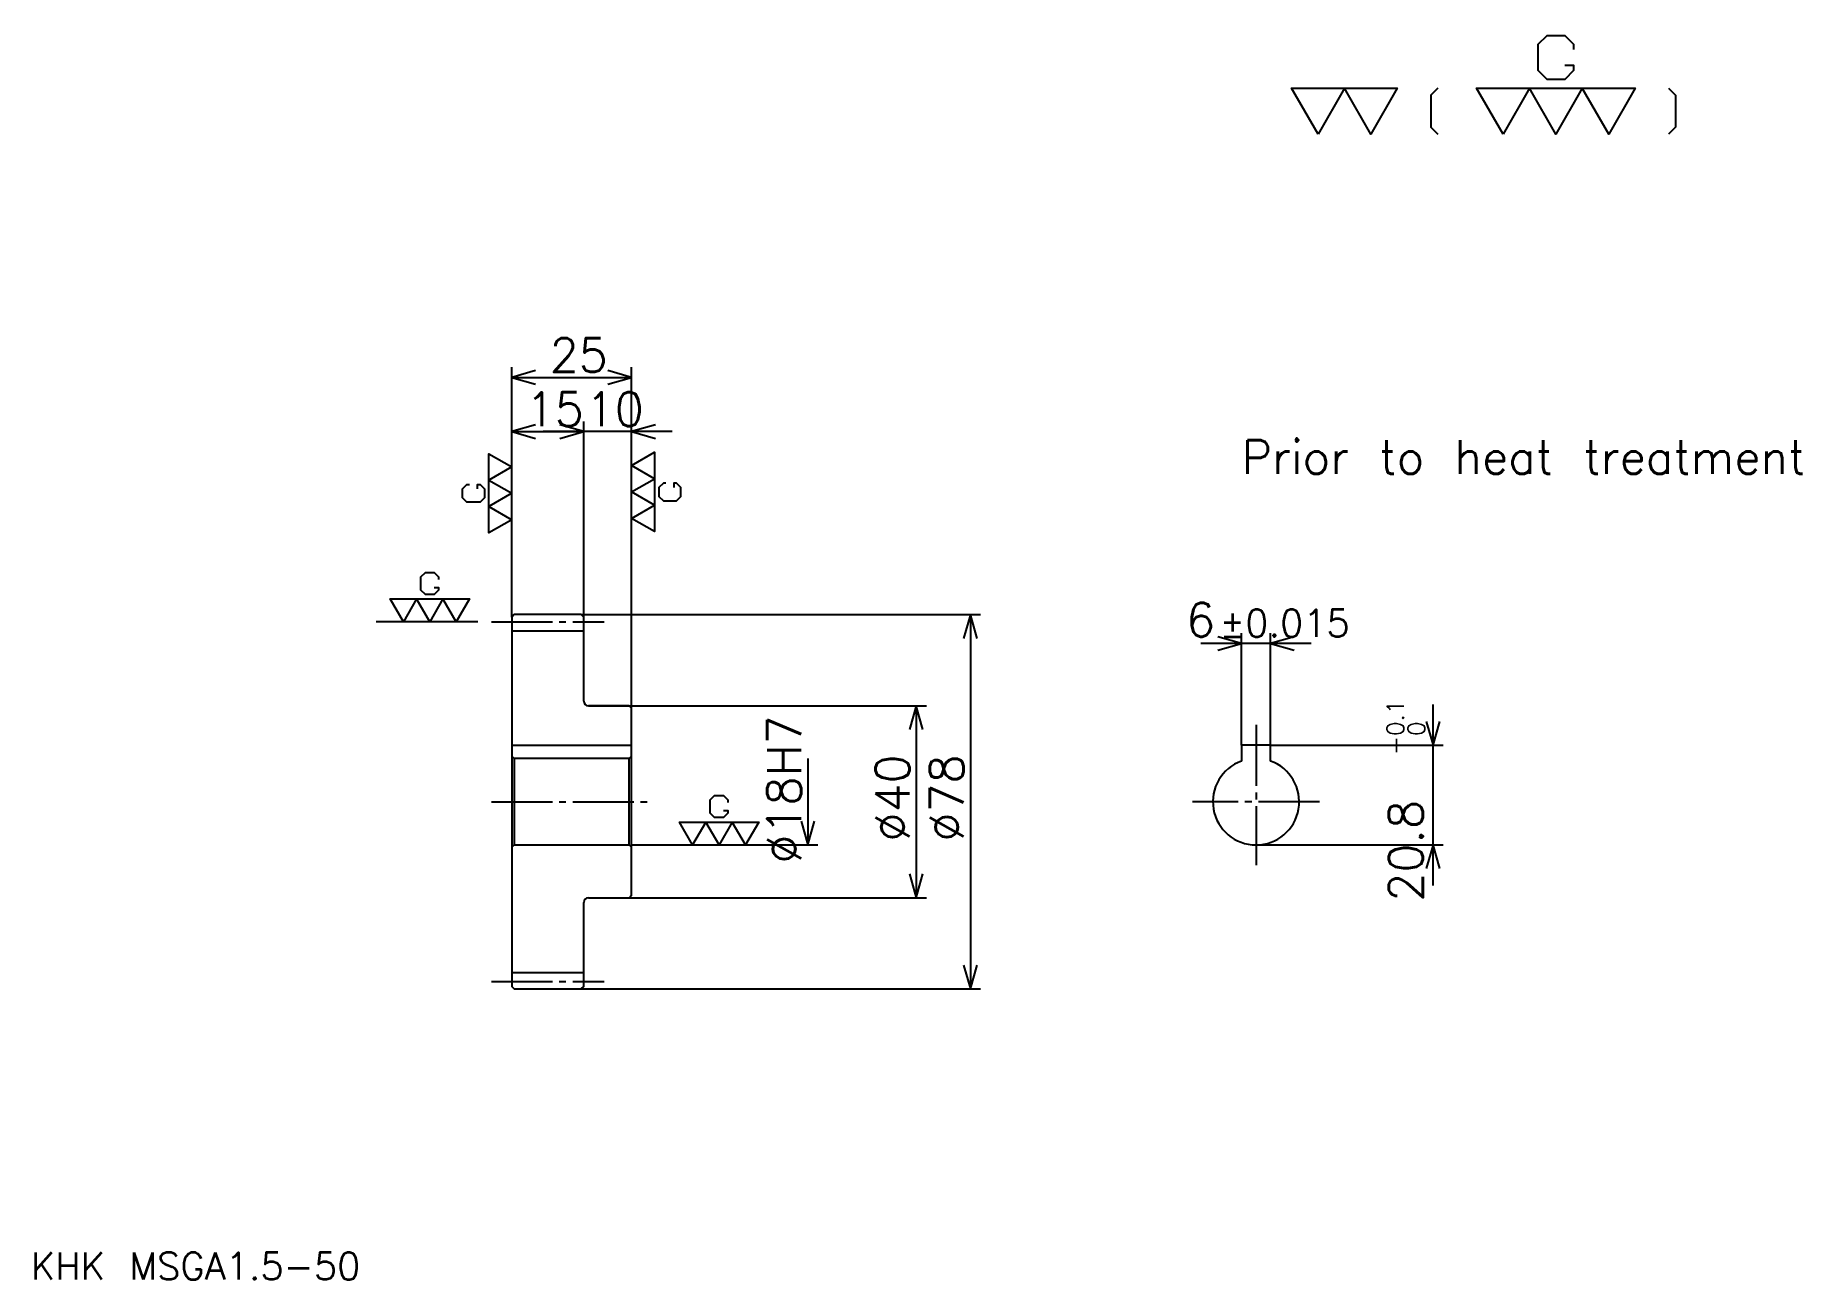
# Model space of a CAD drawing. Extents: x 15 to 384, y 16 to 275.
import ezdxf

# ---------------------------------------------------------------- set-up
doc = ezdxf.new("R2010")
doc.units = 0
doc.linetypes.add('DASHDOT', pattern=[16.95652, 12.717391, -1.413043, 1.413043, -1.413043])
doc.layers.get('0').update_dxf_attribs({"linetype": 'CONTINUOUS'})
doc.layers.add('DASHDOT', color=6, linetype='DASHDOT')
doc.styles.add('KANJI', font='TXT', dxfattribs={"bigfont": 'BIGFONT'})

msp = doc.modelspace()

# ---------------------------------------------------------------- linework, layer by layer
at = {"color": 5}
for p, q in [((114.456528, 154.163055), (114.456528, 205.739136)), ((114.456528, 203.619568), (139.456528, 203.619568)), ((139.456528, 154.163055), (139.456528, 205.739136)), ((114.456528, 192.315216), (129.456528, 192.315216)), ((147.934784, 192.315216), (120.978264, 192.315216)), ((129.456528, 154.163055), (129.456528, 194.434784)), ((114.456528, 153.663055), (114.456528, 154.163055)), ((128.956528, 154.163055), (139.456528, 154.163055)), ((129.456528, 153.663055), (129.456528, 154.163055)), ((139.456528, 154.163055), (212.228271, 154.163055)), ((139.456528, 134.663055), (139.456528, 154.163055)), ((210.108704, 154.163055), (210.108704, 76.163048)), ((281.152161, 148.158691), (258.195679, 148.158691)), ((266.67392, 126.963051), (266.67392, 150.278259)), ((272.67392, 126.963051), (272.67392, 150.278259)), ((130.456528, 135.163055), (139.456528, 135.163055)), ((139.456528, 135.163055), (200.92392, 135.163055)), ((198.804352, 135.163055), (198.804352, 95.163048)), ((306.586975, 97.684784), (306.586975, 135.441315)), ((272.67392, 126.963051), (308.706543, 126.963051)), ((176.195663, 124.163048), (176.195663, 106.163048)), ((139.456528, 106.163048), (178.315216, 106.163048)), ((269.67392, 106.163048), (308.706543, 106.163048)), ((130.456528, 95.163048), (139.456528, 95.163048)), ((139.456528, 95.163048), (200.92392, 95.163048)), ((128.956528, 76.163048), (139.456528, 76.163048)), ((139.456528, 76.163048), (212.228271, 76.163048))]:
    msp.add_line(p, q, dxfattribs=at)
at = {"color": 7}
msp.add_line((107.391312, 152.663055), (86.195656, 152.663055), dxfattribs=at)
at = {"color": 4}
for p, q in [((114.456528, 150.788055), (129.456528, 150.788055)), ((114.456528, 126.963051), (139.456528, 126.963051)), ((114.956528, 124.163048), (114.956528, 106.163048)), ((138.956528, 124.163048), (139.456528, 124.663048)), ((138.956528, 106.163048), (139.456528, 105.663048)), ((114.456528, 79.538048), (129.456528, 79.538048))]:
    msp.add_line(p, q, dxfattribs=at)
at = {"color": 7}
for points in [[(334.043488, 268.676086), (335.880432, 268.676086), (335.880432, 267.573914), (334.043488, 265.736969), (330.369568, 265.736969), (328.532623, 267.573914), (328.532623, 273.084778), (330.369568, 274.921753), (334.043488, 274.921753), (335.880432, 273.084778), (335.880432, 271.982605)], [(282.608704, 254.347824), (277.097839, 263.899994), (299.141296, 263.899994), (293.630432, 254.347824), (288.119568, 263.899994), (282.608704, 254.347824)], [(307.591309, 263.899994), (306.121735, 262.43042), (306.121735, 255.817383), (307.591309, 254.347824)], [(321.184784, 254.347824), (315.67392, 263.899994), (348.739136, 263.899994), (343.228271, 254.347824), (337.717407, 263.899994), (332.206543, 254.347824), (326.695648, 263.899994), (321.184784, 254.347824)], [(355.719574, 263.899994), (357.189148, 262.43042), (357.189148, 255.817383), (355.719574, 254.347824)], [(139.456528, 185.25), (144.23262, 188.005432), (144.23262, 171.472839), (139.456528, 174.228271), (144.23262, 176.983704), (139.456528, 179.739136), (144.23262, 182.494568), (139.456528, 185.25)], [(114.456528, 173.945648), (109.680443, 171.190216), (109.680443, 187.722839), (114.456528, 184.967392), (109.680443, 182.21196), (114.456528, 179.456528), (109.680443, 176.701096), (114.456528, 173.945648)], [(107.292397, 180.375), (107.292397, 181.293488), (107.843483, 181.293488), (108.761963, 180.375), (108.761963, 178.538055), (107.843483, 177.619568), (105.088051, 177.619568), (104.169571, 178.538055), (104.169571, 180.375), (105.088051, 181.293488), (105.639137, 181.293488)], [(146.620667, 181.576096), (146.069565, 181.576096), (145.151093, 180.657623), (145.151093, 178.820663), (146.069565, 177.902176), (148.825012, 177.902176), (149.743484, 178.820663), (149.743484, 180.657623), (148.825012, 181.576096), (148.273926, 181.576096), (148.273926, 180.657623)], [(98.277176, 159.827179), (99.195656, 159.827179), (99.195656, 159.276093), (98.277176, 158.357605), (96.440224, 158.357605), (95.521744, 159.276093), (95.521744, 162.031525), (96.440224, 162.950012), (98.277176, 162.950012), (99.195656, 162.031525), (99.195656, 161.480438)], [(91.847832, 152.663055), (89.0924, 157.439133), (105.625008, 157.439133), (102.869568, 152.663055), (100.114136, 157.439133), (97.358704, 152.663055), (94.603264, 157.439133), (91.847832, 152.663055)], [(158.603271, 113.327179), (159.521744, 113.327179), (159.521744, 112.776093), (158.603271, 111.857613), (156.766312, 111.857613), (155.847839, 112.776093), (155.847839, 115.531525), (156.766312, 116.450005), (158.603271, 116.450005), (159.521744, 115.531525), (159.521744, 114.980438)], [(152.17392, 106.163048), (149.418488, 110.939133), (165.951096, 110.939133), (163.195663, 106.163048), (160.440216, 110.939133), (157.684784, 106.163048), (154.929352, 110.939133), (152.17392, 106.163048)]]:
    msp.add_lwpolyline(points, dxfattribs=at)
at = {"color": 5}
for points in [[(119.402176, 205.032608), (114.456528, 203.619568), (119.402176, 202.206528)], [(134.51088, 202.206528), (139.456528, 203.619568), (134.51088, 205.032608)], [(119.402176, 193.728271), (114.456528, 192.315216), (119.402176, 190.902191)], [(124.51088, 190.902191), (129.456528, 192.315216), (124.51088, 193.728271)], [(124.51088, 190.902191), (129.456528, 192.315216), (124.51088, 193.728271)], [(144.402176, 193.728271), (139.456528, 192.315216), (144.402176, 190.902191)], [(211.521744, 149.217392), (210.108704, 154.163055), (208.695663, 149.217392)], [(261.728271, 146.745651), (266.67392, 148.158691), (261.728271, 149.571747)], [(277.619568, 149.571747), (272.67392, 148.158691), (277.619568, 146.745651)], [(200.217392, 130.217392), (198.804352, 135.163055), (197.391312, 130.217392)], [(305.17392, 131.908691), (306.586975, 126.963051), (308, 131.908691)], [(174.782623, 111.108704), (176.195663, 106.163048), (177.608704, 111.108704)], [(308, 101.2174), (306.586975, 106.163048), (305.17392, 101.2174)], [(197.391312, 100.108704), (198.804352, 95.163048), (200.217392, 100.108704)], [(208.695663, 81.108704), (210.108704, 76.163048), (211.521744, 81.108704)]]:
    msp.add_lwpolyline(points, dxfattribs=at)
at = {"color": 4}
for points in [[(129.456528, 136.163055), (129.456528, 153.663055), (128.956528, 154.163055), (114.956528, 154.163055), (114.456528, 153.663055), (114.456528, 105.663048)], [(130.456528, 95.163048), (138.956528, 95.163048), (139.456528, 95.663048), (139.456528, 134.663055), (138.956528, 135.163055), (130.456528, 135.163055)], [(272.67392, 123.648331), (272.67392, 126.963051), (266.67392, 126.963051), (266.67392, 123.648331)], [(114.456528, 105.663048), (114.956528, 106.163048), (138.956528, 106.163048), (138.956528, 124.163048), (114.956528, 124.163048), (114.456528, 124.663048)], [(114.456528, 105.663048), (114.456528, 76.663048), (114.956528, 76.163048), (128.956528, 76.163048), (129.456528, 76.663048), (129.456528, 94.163048)]]:
    msp.add_lwpolyline(points, dxfattribs=at)
for centre, radius, start, end in [((130.456528, 136.163055), 1, 180, 270), ((269.67392, 115.163048), 9, 109.47122094, 70.52877906), ((130.456528, 94.163048), 1, 90, 180)]:
    msp.add_arc(centre, radius, start, end, dxfattribs=at)
at = {"layer": 'DASHDOT', "color": 7}
for p, q in [((110.2174, 152.663055), (133.695663, 152.663055)), ((269.67392, 131.202179), (269.67392, 101.92392)), ((110.2174, 115.163048), (143.695663, 115.163048)), ((282.913055, 115.163048), (256.434784, 115.163048)), ((110.2174, 77.663048), (133.695663, 77.663048))]:
    msp.add_line(p, q, dxfattribs=at)

# ---------------------------------------------------------------- texts
at = {"color": 7, "style": 'KANJI'}
for s, height, p in [('25', 7.065217, (122.364136, 204.75)), ('15', 7.065217, (117.364136, 193.445648)), ('10', 7.065217, (129.864136, 193.445648)), ('Prior to heat treatment', 7.065217, (266.67392, 183.484787)), ('6', 7.065217, (255.08992, 149.571747)), ('%%p0.015', 5.652174, (262.083618, 149.571747)), ('KHK MSGA1.5-50', 5.652174, (14.130435, 15.543478))]:
    msp.add_text(s, height=height, dxfattribs=at).set_placement(p)
for s, height, p in [('0.1', 3.532609, (300.510864, 128.875168)), ('%%c18H7', 7.065217, (174.782623, 102.269028)), ('0', 3.532609, (304.891296, 128.875168)), ('+', 3.532609, (300.510864, 124.91864)), ('%%c40', 7.065217, (197.391312, 106.86142)), ('%%c78', 7.065217, (208.695663, 106.86142)), ('20.8', 7.065217, (304.467407, 94.337585))]:
    msp.add_text(s, height=height, rotation=90, dxfattribs=at).set_placement(p)

doc.saveas('drawing.dxf')
